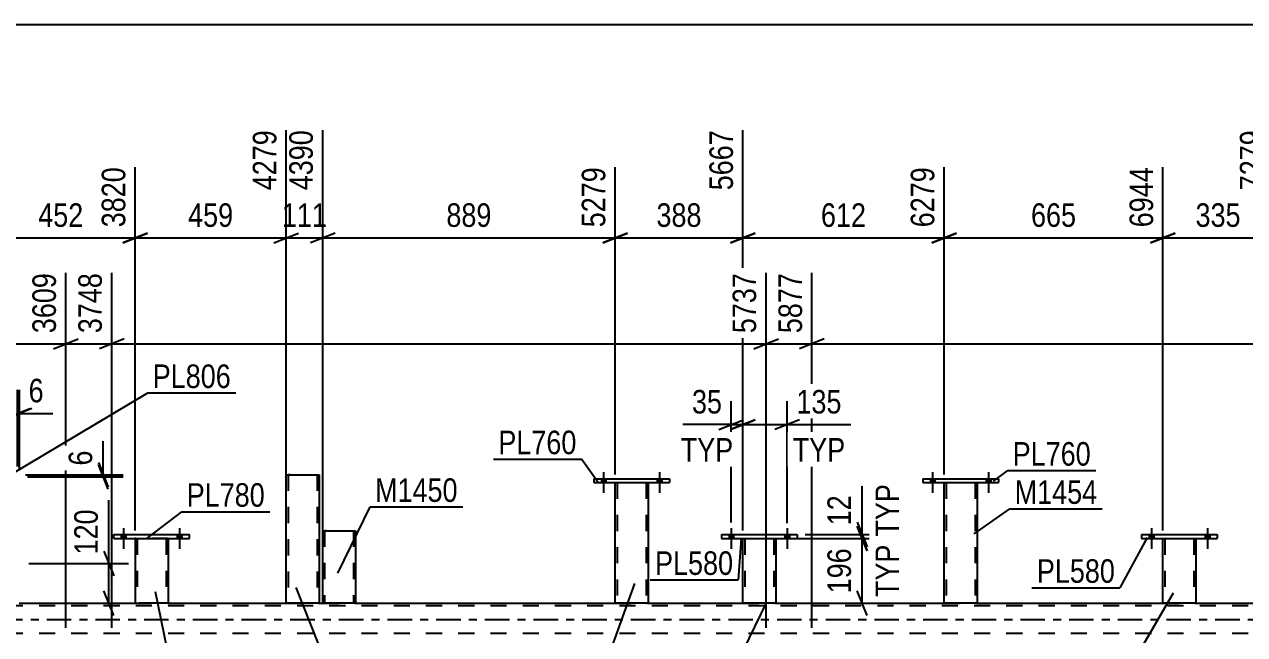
# Model space of a CAD drawing. Header units: millimetres. Extents: x -598 to 243, y -441 to 153.
# Drawn here: x -414.1 to -265.7, y -1.2 to 73 of the extents above; entities that cross this region are included whole.
import ezdxf

# ---------------------------------------------------------------- set-up
doc = ezdxf.new("R2010")
doc.units = ezdxf.units.MM
doc.linetypes.add('DXK_LINE_DOT2', pattern=[3.9198, 1.9599, -1.9599])
doc.linetypes.add('DXK_LINE_DOT3', pattern=[5.9187, 2.979, -0.9799, 0.9799, -0.9799])
doc.styles.add('Arial Narrow', font='ARIALN.TTF', dxfattribs={"height": 0.2})

# ---------------------------------------------------------------- blocks, each defined once
blk = doc.blocks.new('Bolt-318889849-1359 - 1356')
at = {"linetype": 'Continuous'}
for points in [[(-277.32, 10.48), (-276.76, 10.48), (-276.76, 10.96), (-277.32, 10.96)], [(-277.32, 10.48), (-276.76, 10.48), (-276.76, 10.96), (-277.32, 10.96)], [(-270.52, 10.48), (-269.96, 10.48), (-269.96, 10.96), (-270.52, 10.96)], [(-270.52, 10.48), (-269.96, 10.48), (-269.96, 10.96), (-270.52, 10.96)]]:
    blk.add_hatch(color=1, dxfattribs=at).paths.add_polyline_path(points)
at = {"color": 1, "linetype": 'Continuous'}
for p, q in [((-277.32, 10.96), (-277.32, 10.48)), ((-277.32, 10.96), (-277.32, 10.48)), ((-277.04, 11.76), (-277.04, 9.24)), ((-277.04, 11.76), (-277.04, 9.24)), ((-276.76, 10.96), (-276.76, 10.48)), ((-276.76, 10.96), (-276.76, 10.48)), ((-270.52, 10.96), (-270.52, 10.48)), ((-270.52, 10.96), (-270.52, 10.48)), ((-270.24, 11.76), (-270.24, 9.24)), ((-270.24, 11.76), (-270.24, 9.24)), ((-269.96, 10.96), (-269.96, 10.48)), ((-269.96, 10.96), (-269.96, 10.48))]:
    blk.add_line(p, q, dxfattribs=at)
blk = doc.blocks.new('Part-318889849-1385 - 1356')
at = {"color": 2, "linetype": 'Continuous'}
for p, q in [((-403.2, 10.48), (-403.2, 10.96)), ((-403.2, 10.96), (-394, 10.96)), ((-403.2, 10.48), (-403.2, 10.48)), ((-403.2, 10.48), (-394, 10.48)), ((-394, 10.48), (-394, 10.96)), ((-394, 10.48), (-394, 10.48))]:
    blk.add_line(p, q, dxfattribs=at)
at = {"color": 7, "linetype": 'DXK_LINE_DOT2'}
for p, q in [((-403.2, 10.96), (-403.2, 10.96)), ((-403.2, 10.96), (-394, 10.96)), ((-403.2, 10.48), (-394, 10.48)), ((-394, 10.96), (-394, 10.96))]:
    blk.add_line(p, q, dxfattribs=at)
blk = doc.blocks.new('Part-318889849-1405 - 1356')
at = {"color": 2, "linetype": 'Continuous'}
for p, q in [((-344.84, 17.76), (-344.84, 17.28)), ((-344.84, 17.76), (-335.64, 17.76)), ((-344.84, 17.28), (-335.64, 17.28)), ((-335.64, 17.76), (-335.64, 17.28))]:
    blk.add_line(p, q, dxfattribs=at)
blk = doc.blocks.new('Part-318889849-1410 - 1356')
at = {"color": 2, "linetype": 'Continuous'}
for p, q in [((-377.8, 2.64), (-377.8, 11.44)), ((-377.8, 11.44), (-377.77, 11.44)), ((-377.77, 11.44), (-377.66, 11.44)), ((-377.66, 11.44), (-377.32, 11.44)), ((-377.32, 11.44), (-373.8, 11.44)), ((-373.8, 11.44), (-373.8, 2.64)), ((-377.32, 2.64), (-377.8, 2.64)), ((-373.84, 2.64), (-377.32, 2.64)), ((-373.8, 2.64), (-373.84, 2.64))]:
    blk.add_line(p, q, dxfattribs=at)
at = {"color": 7, "linetype": 'DXK_LINE_DOT2'}
for p, q in [((-377.66, 11.44), (-377.55, 11.44)), ((-377.56, 11.44), (-377.56, 2.64)), ((-377.55, 11.44), (-377.56, 11.44)), ((-377.56, 11.44), (-377.55, 11.44)), ((-377.51, 11.44), (-377.55, 11.44)), ((-377.55, 11.44), (-377.51, 11.44)), ((-377.32, 11.44), (-377.51, 11.44)), ((-377.51, 11.44), (-377.49, 11.44)), ((-374.11, 11.44), (-374.1, 11.44)), ((-374.1, 11.44), (-374.06, 11.44)), ((-374.06, 11.44), (-374.04, 11.44)), ((-374.04, 11.44), (-374.04, 2.64)), ((-374.06, 2.64), (-374.04, 2.64))]:
    blk.add_line(p, q, dxfattribs=at)
blk = doc.blocks.new('Part-318889849-1607 - 1356')
at = {"color": 7, "linetype": 'DXK_LINE_DOT2'}
for p, q in [((-553.39, 2.32), (-1.04, 2.32)), ((-400.6, 2.64), (-396.6, 2.64)), ((-382.23, 2.64), (-378.23, 2.64)), ((-377.8, 2.64), (-373.8, 2.64)), ((-342.24, 2.64), (-338.24, 2.64)), ((-326.72, 2.64), (-322.72, 2.64)), ((-302.24, 2.64), (-298.24, 2.64)), ((-275.64, 2.64), (-271.64, 2.64)), ((-553.39, -1.04), (-1.04, -1.04))]:
    blk.add_line(p, q, dxfattribs=at)
at = {"color": 2, "linetype": 'Continuous'}
for p, q in [((-414.68, 2.64), (-400.6, 2.64)), ((-396.6, 2.64), (-382.23, 2.64)), ((-378.23, 2.64), (-377.8, 2.64)), ((-373.8, 2.64), (-342.24, 2.64)), ((-338.24, 2.64), (-326.72, 2.64)), ((-322.72, 2.64), (-302.24, 2.64)), ((-298.24, 2.64), (-275.64, 2.64)), ((-271.64, 2.64), (-262.24, 2.64))]:
    blk.add_line(p, q, dxfattribs=at)
at = {"color": 7, "linetype": 'DXK_LINE_DOT3'}
blk.add_line((-553.39, 0.64), (-1.04, 0.64), dxfattribs=at)
blk = doc.blocks.new('Part-318889849-1415 - 1356')
at = {"color": 2, "linetype": 'Continuous'}
for p, q in [((-326.72, 2.64), (-326.72, 10.48)), ((-322.72, 10.48), (-322.72, 2.64)), ((-326.24, 2.64), (-326.72, 2.64)), ((-322.76, 2.64), (-326.24, 2.64)), ((-322.72, 2.64), (-322.76, 2.64))]:
    blk.add_line(p, q, dxfattribs=at)
at = {"color": 7, "linetype": 'DXK_LINE_DOT2'}
for p, q in [((-326.72, 10.48), (-322.72, 10.48)), ((-326.48, 10.48), (-326.48, 2.64)), ((-322.96, 10.48), (-322.96, 2.64)), ((-322.98, 2.64), (-322.96, 2.64))]:
    blk.add_line(p, q, dxfattribs=at)
blk = doc.blocks.new('Part-318889849-1555 - 1356')
at = {"color": 2, "linetype": 'Continuous'}
for p, q in [((-329.32, 10.96), (-329.32, 10.48)), ((-329.32, 10.96), (-320.12, 10.96)), ((-329.32, 10.48), (-320.12, 10.48)), ((-320.12, 10.96), (-320.12, 10.48))]:
    blk.add_line(p, q, dxfattribs=at)
blk = doc.blocks.new('Bolt-318889849-1651 - 1356')
at = {"linetype": 'Continuous'}
for points in [[(-303.92, 17.28), (-303.36, 17.28), (-303.36, 17.76), (-303.92, 17.76)], [(-303.92, 17.28), (-303.36, 17.28), (-303.36, 17.76), (-303.92, 17.76)], [(-297.12, 17.28), (-296.56, 17.28), (-296.56, 17.76), (-297.12, 17.76)], [(-297.12, 17.28), (-296.56, 17.28), (-296.56, 17.76), (-297.12, 17.76)]]:
    blk.add_hatch(color=1, dxfattribs=at).paths.add_polyline_path(points)
at = {"color": 1, "linetype": 'Continuous'}
for p, q in [((-303.64, 18.56), (-303.64, 16.04)), ((-303.64, 18.56), (-303.64, 16.04)), ((-296.84, 18.56), (-296.84, 16.04)), ((-296.84, 18.56), (-296.84, 16.04)), ((-303.92, 17.76), (-303.92, 17.28)), ((-303.92, 17.76), (-303.92, 17.28)), ((-303.36, 17.76), (-303.36, 17.28)), ((-303.36, 17.76), (-303.36, 17.28)), ((-297.12, 17.76), (-297.12, 17.28)), ((-297.12, 17.76), (-297.12, 17.28)), ((-296.56, 17.76), (-296.56, 17.28)), ((-296.56, 17.76), (-296.56, 17.28))]:
    blk.add_line(p, q, dxfattribs=at)
blk = doc.blocks.new('Bolt-318889849-1656 - 1356')
at = {"linetype": 'Continuous'}
for points in [[(-343.92, 17.28), (-343.36, 17.28), (-343.36, 17.76), (-343.92, 17.76)], [(-343.92, 17.28), (-343.36, 17.28), (-343.36, 17.76), (-343.92, 17.76)], [(-337.12, 17.28), (-336.56, 17.28), (-336.56, 17.76), (-337.12, 17.76)], [(-337.12, 17.28), (-336.56, 17.28), (-336.56, 17.76), (-337.12, 17.76)]]:
    blk.add_hatch(color=1, dxfattribs=at).paths.add_polyline_path(points)
at = {"color": 1, "linetype": 'Continuous'}
for p, q in [((-343.64, 18.56), (-343.64, 16.04)), ((-343.64, 18.56), (-343.64, 16.04)), ((-336.84, 18.56), (-336.84, 16.04)), ((-336.84, 18.56), (-336.84, 16.04)), ((-343.92, 17.76), (-343.92, 17.28)), ((-343.92, 17.76), (-343.92, 17.28)), ((-343.36, 17.76), (-343.36, 17.28)), ((-343.36, 17.76), (-343.36, 17.28)), ((-337.12, 17.76), (-337.12, 17.28)), ((-337.12, 17.76), (-337.12, 17.28)), ((-336.56, 17.76), (-336.56, 17.28)), ((-336.56, 17.76), (-336.56, 17.28))]:
    blk.add_line(p, q, dxfattribs=at)
blk = doc.blocks.new('Part-318889849-1749 - 1356')
at = {"color": 2, "linetype": 'Continuous'}
for p, q in [((-302.24, 2.64), (-302.24, 17.28)), ((-298.24, 17.28), (-298.24, 2.64)), ((-301.76, 2.64), (-302.24, 2.64)), ((-298.28, 2.64), (-301.76, 2.64)), ((-298.24, 2.64), (-298.28, 2.64))]:
    blk.add_line(p, q, dxfattribs=at)
at = {"color": 7, "linetype": 'DXK_LINE_DOT2'}
for p, q in [((-302.24, 17.28), (-298.24, 17.28)), ((-302, 17.28), (-302, 2.64)), ((-298.48, 17.28), (-298.48, 2.64)), ((-298.5, 2.64), (-298.48, 2.64))]:
    blk.add_line(p, q, dxfattribs=at)
blk = doc.blocks.new('Part-318889849-1754 - 1356')
at = {"color": 2, "linetype": 'Continuous'}
for p, q in [((-278.24, 10.96), (-278.24, 10.48)), ((-278.24, 10.96), (-269.04, 10.96)), ((-278.24, 10.48), (-269.04, 10.48)), ((-269.04, 10.96), (-269.04, 10.48))]:
    blk.add_line(p, q, dxfattribs=at)
blk = doc.blocks.new('Part-318889849-1770 - 1356')
at = {"color": 2, "linetype": 'Continuous'}
for p, q in [((-342.24, 2.64), (-342.24, 17.28)), ((-338.24, 17.28), (-338.24, 2.64)), ((-341.76, 2.64), (-342.24, 2.64)), ((-338.28, 2.64), (-341.76, 2.64)), ((-338.24, 2.64), (-338.28, 2.64))]:
    blk.add_line(p, q, dxfattribs=at)
at = {"color": 7, "linetype": 'DXK_LINE_DOT2'}
for p, q in [((-342.24, 17.28), (-338.24, 17.28)), ((-342, 17.28), (-342, 2.64)), ((-338.48, 17.28), (-338.48, 2.64)), ((-338.5, 2.64), (-338.48, 2.64))]:
    blk.add_line(p, q, dxfattribs=at)
blk = doc.blocks.new('Part-318889849-1791 - 1356')
at = {"color": 2, "linetype": 'Continuous'}
for p, q in [((-304.84, 17.76), (-304.84, 17.28)), ((-304.84, 17.76), (-295.64, 17.76)), ((-304.84, 17.28), (-295.64, 17.28)), ((-295.64, 17.76), (-295.64, 17.28))]:
    blk.add_line(p, q, dxfattribs=at)
blk = doc.blocks.new('Part-318889849-1796 - 1356')
at = {"color": 2, "linetype": 'Continuous'}
for p, q in [((-275.64, 2.64), (-275.64, 10.48)), ((-271.64, 10.48), (-271.64, 2.64)), ((-275.16, 2.64), (-275.64, 2.64)), ((-271.68, 2.64), (-275.16, 2.64)), ((-271.64, 2.64), (-271.68, 2.64))]:
    blk.add_line(p, q, dxfattribs=at)
at = {"color": 7, "linetype": 'DXK_LINE_DOT2'}
for p, q in [((-275.64, 10.48), (-271.64, 10.48)), ((-275.4, 10.48), (-275.4, 2.64)), ((-271.88, 10.48), (-271.88, 2.64)), ((-271.9, 2.64), (-271.88, 2.64))]:
    blk.add_line(p, q, dxfattribs=at)
blk = doc.blocks.new('Bolt-318889849-1807 - 1356')
at = {"linetype": 'Continuous'}
for points in [[(-328.4, 10.48), (-327.84, 10.48), (-327.84, 10.96), (-328.4, 10.96)], [(-328.4, 10.48), (-327.84, 10.48), (-327.84, 10.96), (-328.4, 10.96)], [(-321.6, 10.48), (-321.04, 10.48), (-321.04, 10.96), (-321.6, 10.96)], [(-321.6, 10.48), (-321.04, 10.48), (-321.04, 10.96), (-321.6, 10.96)]]:
    blk.add_hatch(color=1, dxfattribs=at).paths.add_polyline_path(points)
at = {"color": 1, "linetype": 'Continuous'}
for p, q in [((-328.4, 10.96), (-328.4, 10.48)), ((-328.4, 10.96), (-328.4, 10.48)), ((-328.12, 11.76), (-328.12, 9.24)), ((-328.12, 11.76), (-328.12, 9.24)), ((-327.84, 10.96), (-327.84, 10.48)), ((-327.84, 10.96), (-327.84, 10.48)), ((-321.6, 10.96), (-321.6, 10.48)), ((-321.6, 10.96), (-321.6, 10.48)), ((-321.32, 11.76), (-321.32, 9.24)), ((-321.32, 11.76), (-321.32, 9.24)), ((-321.04, 10.96), (-321.04, 10.48)), ((-321.04, 10.96), (-321.04, 10.48))]:
    blk.add_line(p, q, dxfattribs=at)
blk = doc.blocks.new('Bolt-318889849-1811 - 1356')
at = {"linetype": 'Continuous'}
for points in [[(-402.28, 10.48), (-401.72, 10.48), (-401.72, 10.96), (-402.28, 10.96)], [(-402.28, 10.48), (-401.72, 10.48), (-401.72, 10.96), (-402.28, 10.96)], [(-395.48, 10.48), (-394.92, 10.48), (-394.92, 10.96), (-395.48, 10.96)], [(-395.48, 10.48), (-394.92, 10.48), (-394.92, 10.96), (-395.48, 10.96)]]:
    blk.add_hatch(color=1, dxfattribs=at).paths.add_polyline_path(points)
at = {"color": 1, "linetype": 'Continuous'}
for p, q in [((-402.28, 10.96), (-402.28, 10.48)), ((-402.28, 10.96), (-402.28, 10.48)), ((-402, 11.76), (-402, 9.24)), ((-402, 11.76), (-402, 9.24)), ((-401.72, 10.96), (-401.72, 10.48)), ((-401.72, 10.96), (-401.72, 10.48)), ((-395.48, 10.96), (-395.48, 10.48)), ((-395.48, 10.96), (-395.48, 10.48)), ((-395.2, 11.76), (-395.2, 9.24)), ((-395.2, 11.76), (-395.2, 9.24)), ((-394.92, 10.96), (-394.92, 10.48)), ((-394.92, 10.96), (-394.92, 10.48))]:
    blk.add_line(p, q, dxfattribs=at)
blk = doc.blocks.new('Part-318889849-2099 - 1356')
at = {"color": 2, "linetype": 'Continuous'}
for p, q in [((-400.6, 10.48), (-400.6, 2.63)), ((-396.6, 10.48), (-396.6, 2.63)), ((-400.6, 2.63), (-400.12, 2.63)), ((-396.6, 2.63), (-400.12, 2.63))]:
    blk.add_line(p, q, dxfattribs=at)
at = {"color": 7, "linetype": 'DXK_LINE_DOT2'}
for p, q in [((-396.6, 10.48), (-400.6, 10.48)), ((-400.6, 10.48), (-400.6, 10.48)), ((-400.6, 10.48), (-396.6, 10.48)), ((-400.6, 10.48), (-400.6, 10.48)), ((-400.36, 10.48), (-400.36, 10.48)), ((-400.36, 10.48), (-400.36, 2.63)), ((-396.84, 10.48), (-396.84, 10.48)), ((-396.84, 10.48), (-396.84, 2.63)), ((-396.6, 10.48), (-396.6, 10.48)), ((-396.6, 10.48), (-396.6, 10.48)), ((-400.6, 2.63), (-396.6, 2.63)), ((-400.36, 2.63), (-400.34, 2.63)), ((-400.34, 2.63), (-400.31, 2.63)), ((-400.31, 2.63), (-400.29, 2.63)), ((-400.29, 2.63), (-400.21, 2.63))]:
    blk.add_line(p, q, dxfattribs=at)
blk = doc.blocks.new('Part-318889849-2034 - 1356')
at = {"color": 2, "linetype": 'Continuous'}
for p, q in [((-382.23, 2.64), (-382.23, 18.24)), ((-382.23, 18.24), (-382.19, 18.24)), ((-382.19, 18.24), (-382.09, 18.24)), ((-382.09, 18.24), (-381.75, 18.24)), ((-381.75, 18.24), (-378.23, 18.24)), ((-378.23, 18.24), (-378.23, 2.64)), ((-381.75, 2.64), (-382.23, 2.64)), ((-378.27, 2.64), (-381.75, 2.64)), ((-378.23, 2.64), (-378.27, 2.64))]:
    blk.add_line(p, q, dxfattribs=at)
at = {"color": 7, "linetype": 'DXK_LINE_DOT2'}
for p, q in [((-382.09, 18.24), (-381.97, 18.24)), ((-381.99, 18.24), (-381.99, 2.64)), ((-381.97, 18.24), (-381.99, 18.24)), ((-381.99, 18.24), (-381.97, 18.24)), ((-381.93, 18.24), (-381.97, 18.24)), ((-381.97, 18.24), (-381.93, 18.24)), ((-381.75, 18.24), (-381.93, 18.24)), ((-378.54, 18.24), (-378.52, 18.24)), ((-378.52, 18.24), (-378.48, 18.24)), ((-378.48, 18.24), (-378.47, 18.24)), ((-378.47, 18.24), (-378.47, 2.64)), ((-378.49, 2.64), (-378.47, 2.64))]:
    blk.add_line(p, q, dxfattribs=at)
blk = doc.blocks.new('StraightDimension-318889849-65539 - 64094')
at = {"color": 7, "linetype": 'Continuous'}
blk.add_line((-550.38, 73.01), (162.39, 73.01), dxfattribs=at)
blk = doc.blocks.new('StraightDimension-318889849-62464 - 1356')
at = {"color": 7, "linetype": 'Continuous'}
for p, q in [((-414.91, 19.24), (-414.91, 28.55)), ((-414.67, 19), (-414.67, 28.55)), ((-416.41, 25.1), (-413.41, 26.3)), ((-413.17, 26.3), (-416.17, 25.1)), ((-414.91, 25.7), (-414.67, 25.7)), ((-414.67, 25.7), (-410.59, 25.7)), ((-414.67, 25.7), (-410.59, 25.7))]:
    blk.add_line(p, q, dxfattribs=at)
at = {"color": 0}
blk.add_wipeout([(-411.12, 26.45), (-411.12, 30.65), (-414.15, 30.65), (-414.15, 26.45)], dxfattribs=at)
at = {"color": 3, "style": 'Arial Narrow'}
blk.add_text('6', height=2.86, dxfattribs=at).set_placement((-413.55, 27.05))
blk = doc.blocks.new('StraightDimension-318889849-62055 - 1356')
at = {"color": 7, "linetype": 'Continuous'}
for p, q in [((-382.23, 16.43), (-382.23, 60.15)), ((-377.8, 10.99), (-377.8, 60.15)), ((-383.73, 46.44), (-380.73, 47.64)), ((-376.3, 47.64), (-379.3, 46.44)), ((-382.23, 47.04), (-377.8, 47.04))]:
    blk.add_line(p, q, dxfattribs=at)
at = {"color": 0}
blk.add_wipeout([(-376.67, 47.79), (-376.67, 51.99), (-383.36, 51.99), (-383.36, 47.79)], dxfattribs=at)
at = {"color": 3, "style": 'Arial Narrow'}
blk.add_text('111', height=2.863, dxfattribs=at).set_placement((-382.76, 48.39))
at = {"color": 0, "linetype": 'Continuous'}
blk.add_wipeout([(-378.4, 60.75), (-382.6, 60.75), (-382.6, 52.24), (-378.4, 52.24)], dxfattribs=at)
at = {"color": 3, "linetype": 'Continuous', "style": 'Arial Narrow'}
blk.add_text('4390', height=2.863, rotation=90.0002, dxfattribs=at).set_placement((-379, 52.84))
blk = doc.blocks.new('StraightDimension-318889849-63544 - 1356')
at = {"color": 7, "linetype": 'Continuous'}
for p, q in [((-312.82, 11.98), (-311.62, 8.98)), ((-321.72, 10.48), (-309.82, 10.48)), ((-312.22, 2.64), (-312.22, 10.48)), ((-311.62, 1.14), (-312.82, 4.14)), ((-321.72, 2.64), (-309.82, 2.64))]:
    blk.add_line(p, q, dxfattribs=at)
at = {"color": 0}
blk.add_wipeout([(-312.97, 9.9), (-317.17, 9.9), (-317.17, 3.22), (-312.97, 3.22)], dxfattribs=at)
at = {"color": 0, "linetype": 'Continuous'}
blk.add_wipeout([(-307.12, 10.36), (-311.32, 10.36), (-311.32, 2.77), (-307.12, 2.77)], dxfattribs=at)
at = {"color": 3, "style": 'Arial Narrow'}
blk.add_text('196', height=2.863, rotation=90.0002, dxfattribs=at).set_placement((-313.57, 3.82))
at = {"color": 3, "linetype": 'Continuous', "style": 'Arial Narrow'}
blk.add_text('TYP', height=2.863, rotation=90.0002, dxfattribs=at).set_placement((-307.72, 3.37))
blk = doc.blocks.new('StraightDimension-318889849-62051 - 1356')
at = {"color": 7, "linetype": 'Continuous'}
for p, q in [((-302.24, 18.28), (-302.24, 55.65)), ((-275.64, 11.48), (-275.64, 55.65)), ((-300.74, 47.64), (-303.74, 46.44)), ((-277.14, 46.44), (-274.14, 47.64)), ((-302.24, 47.04), (-275.64, 47.04))]:
    blk.add_line(p, q, dxfattribs=at)
at = {"color": 0}
blk.add_wipeout([(-285.6, 47.79), (-285.6, 51.99), (-292.28, 51.99), (-292.28, 47.79)], dxfattribs=at)
at = {"color": 3, "style": 'Arial Narrow'}
blk.add_text('665', height=2.863, dxfattribs=at).set_placement((-291.68, 48.39))
at = {"color": 0, "linetype": 'Continuous'}
blk.add_wipeout([(-276.24, 56.25), (-280.44, 56.25), (-280.44, 47.74), (-276.24, 47.74)], dxfattribs=at)
at = {"color": 3, "linetype": 'Continuous', "style": 'Arial Narrow'}
blk.add_text('6944', height=2.863, rotation=90.0002, dxfattribs=at).set_placement((-276.84, 48.34))
blk = doc.blocks.new('StraightDimension-318889849-62057 - 1356')
at = {"color": 7, "linetype": 'Continuous'}
for p, q in [((-418.67, 15.54), (-418.67, 68.85)), ((-400.6, 11.48), (-400.6, 55.65)), ((-417.17, 47.64), (-420.17, 46.44)), ((-402.1, 46.44), (-399.1, 47.64)), ((-418.67, 47.04), (-400.6, 47.04))]:
    blk.add_line(p, q, dxfattribs=at)
at = {"color": 0}
blk.add_wipeout([(-406.3, 47.79), (-406.3, 51.99), (-412.98, 51.99), (-412.98, 47.79)], dxfattribs=at)
at = {"color": 3, "style": 'Arial Narrow'}
blk.add_text('452', height=2.863, dxfattribs=at).set_placement((-412.38, 48.39))
at = {"color": 0, "linetype": 'Continuous'}
blk.add_wipeout([(-401.2, 56.25), (-405.4, 56.25), (-405.4, 47.74), (-401.2, 47.74)], dxfattribs=at)
at = {"color": 3, "linetype": 'Continuous', "style": 'Arial Narrow'}
blk.add_text('3820', height=2.863, rotation=90.0002, dxfattribs=at).set_placement((-401.8, 48.34))
blk = doc.blocks.new('StraightDimension-318889849-62053 - 1356')
at = {"color": 7, "linetype": 'Continuous'}
for p, q in [((-326.72, 11.48), (-326.72, 60.15)), ((-342.24, 18.28), (-342.24, 55.65)), ((-340.74, 47.64), (-343.74, 46.44)), ((-328.22, 46.44), (-325.22, 47.64)), ((-342.24, 47.04), (-326.72, 47.04))]:
    blk.add_line(p, q, dxfattribs=at)
at = {"color": 0}
blk.add_wipeout([(-331.14, 47.79), (-331.14, 51.99), (-337.82, 51.99), (-337.82, 47.79)], dxfattribs=at)
at = {"color": 3, "style": 'Arial Narrow'}
blk.add_text('388', height=2.863, dxfattribs=at).set_placement((-337.22, 48.39))
at = {"color": 0, "linetype": 'Continuous'}
blk.add_wipeout([(-327.32, 60.75), (-331.52, 60.75), (-331.52, 52.24), (-327.32, 52.24)], dxfattribs=at)
at = {"color": 3, "linetype": 'Continuous', "style": 'Arial Narrow'}
blk.add_text('5667', height=2.863, rotation=90.0002, dxfattribs=at).set_placement((-327.92, 52.84))
blk = doc.blocks.new('StraightDimension-318889849-70623 - 1356')
at = {"color": 7, "linetype": 'Continuous'}
for p, q in [((-403.79, 7.43), (-403.79, 15.16)), ((-403.79, 7.43), (-403.79, 15.16)), ((-404.39, 8.93), (-403.19, 5.93)), ((-413.53, 7.43), (-401.39, 7.43)), ((-403.79, 2.64), (-403.79, 7.43)), ((-403.19, 1.14), (-404.39, 4.14)), ((-413.71, 2.64), (-401.39, 2.64))]:
    blk.add_line(p, q, dxfattribs=at)
at = {"color": 0}
blk.add_wipeout([(-404.54, 14.64), (-408.74, 14.64), (-408.74, 7.95), (-404.54, 7.95)], dxfattribs=at)
at = {"color": 3, "style": 'Arial Narrow'}
blk.add_text('120', height=2.863, rotation=90.0002, dxfattribs=at).set_placement((-405.14, 8.55))
blk = doc.blocks.new('StraightDimension-318889849-62882 - 1356')
at = {"color": 7, "linetype": 'Continuous'}
for p, q in [((-492.85, -0.36), (-492.85, 42.78)), ((-409.03, -0.36), (-409.03, 42.78)), ((-491.35, 34.76), (-494.35, 33.56)), ((-492.85, 34.16), (-409.03, 34.16)), ((-410.53, 33.56), (-407.53, 34.76))]:
    blk.add_line(p, q, dxfattribs=at)
at = {"color": 0, "linetype": 'Continuous'}
blk.add_wipeout([(-409.63, 43.38), (-413.83, 43.38), (-413.83, 34.86), (-409.63, 34.86)], dxfattribs=at)
at = {"color": 3, "linetype": 'Continuous', "style": 'Arial Narrow'}
blk.add_text('3609', height=2.863, rotation=90.0002, dxfattribs=at).set_placement((-410.23, 35.46))
blk = doc.blocks.new('StraightDimension-318889849-62881 - 1356')
at = {"color": 7, "linetype": 'Continuous'}
for p, q in [((-409.03, -0.36), (-409.03, 42.78)), ((-403.45, -0.36), (-403.45, 42.78)), ((-410.53, 33.56), (-407.53, 34.76)), ((-409.03, 34.16), (-403.45, 34.16)), ((-401.95, 34.76), (-404.95, 33.56))]:
    blk.add_line(p, q, dxfattribs=at)
at = {"color": 0, "linetype": 'Continuous'}
blk.add_wipeout([(-404.05, 43.38), (-408.25, 43.38), (-408.25, 34.86), (-404.05, 34.86)], dxfattribs=at)
at = {"color": 3, "linetype": 'Continuous', "style": 'Arial Narrow'}
blk.add_text('3748', height=2.863, rotation=90.0002, dxfattribs=at).set_placement((-404.65, 35.46))
blk = doc.blocks.new('StraightDimension-318889849-62050 - 1356')
at = {"color": 7, "linetype": 'Continuous'}
for p, q in [((-262.23, 18.28), (-262.23, 60.15)), ((-275.64, 11.48), (-275.64, 55.65)), ((-274.14, 47.64), (-277.14, 46.44)), ((-263.73, 46.44), (-260.73, 47.64)), ((-275.64, 47.04), (-262.23, 47.04))]:
    blk.add_line(p, q, dxfattribs=at)
at = {"color": 0}
blk.add_wipeout([(-265.6, 47.79), (-265.6, 51.99), (-272.28, 51.99), (-272.28, 47.79)], dxfattribs=at)
at = {"color": 3, "style": 'Arial Narrow'}
blk.add_text('335', height=2.863, dxfattribs=at).set_placement((-271.68, 48.39))
at = {"color": 0, "linetype": 'Continuous'}
blk.add_wipeout([(-262.83, 60.75), (-267.03, 60.75), (-267.03, 52.24), (-262.83, 52.24)], dxfattribs=at)
at = {"color": 3, "linetype": 'Continuous', "style": 'Arial Narrow'}
blk.add_text('7279', height=2.863, rotation=90.0002, dxfattribs=at).set_placement((-263.43, 52.84))
blk = doc.blocks.new('StraightDimension-318889849-62052 - 1356')
at = {"color": 7, "linetype": 'Continuous'}
for p, q in [((-326.72, 11.48), (-326.72, 60.15)), ((-302.24, 18.28), (-302.24, 55.65)), ((-325.22, 47.64), (-328.22, 46.44)), ((-303.74, 46.44), (-300.74, 47.64)), ((-326.72, 47.04), (-302.24, 47.04))]:
    blk.add_line(p, q, dxfattribs=at)
at = {"color": 0}
blk.add_wipeout([(-311.14, 47.79), (-311.14, 51.99), (-317.82, 51.99), (-317.82, 47.79)], dxfattribs=at)
at = {"color": 3, "style": 'Arial Narrow'}
blk.add_text('612', height=2.863, dxfattribs=at).set_placement((-317.22, 48.39))
at = {"color": 0, "linetype": 'Continuous'}
blk.add_wipeout([(-302.84, 56.25), (-307.04, 56.25), (-307.04, 47.74), (-302.84, 47.74)], dxfattribs=at)
at = {"color": 3, "linetype": 'Continuous', "style": 'Arial Narrow'}
blk.add_text('6279', height=2.863, rotation=90.0002, dxfattribs=at).set_placement((-303.44, 48.34))
blk = doc.blocks.new('StraightDimension-318889849-62054 - 1356')
at = {"color": 7, "linetype": 'Continuous'}
for p, q in [((-377.8, 10.99), (-377.8, 60.15)), ((-342.24, 18.28), (-342.24, 55.65)), ((-376.3, 47.64), (-379.3, 46.44)), ((-343.74, 46.44), (-340.74, 47.64)), ((-377.8, 47.04), (-342.24, 47.04))]:
    blk.add_line(p, q, dxfattribs=at)
at = {"color": 0}
blk.add_wipeout([(-356.68, 47.79), (-356.68, 51.99), (-363.36, 51.99), (-363.36, 47.79)], dxfattribs=at)
at = {"color": 3, "style": 'Arial Narrow'}
blk.add_text('889', height=2.863, dxfattribs=at).set_placement((-362.76, 48.39))
at = {"color": 0, "linetype": 'Continuous'}
blk.add_wipeout([(-342.84, 56.25), (-347.04, 56.25), (-347.04, 47.74), (-342.84, 47.74)], dxfattribs=at)
at = {"color": 3, "linetype": 'Continuous', "style": 'Arial Narrow'}
blk.add_text('5279', height=2.863, rotation=90.0002, dxfattribs=at).set_placement((-343.44, 48.34))
blk = doc.blocks.new('StraightDimension-318889849-62056 - 1356')
at = {"color": 7, "linetype": 'Continuous'}
for p, q in [((-382.23, 16.43), (-382.23, 60.15)), ((-400.6, 11.48), (-400.6, 55.65)), ((-399.1, 47.64), (-402.1, 46.44)), ((-383.73, 46.44), (-380.73, 47.64)), ((-400.6, 47.04), (-382.23, 47.04))]:
    blk.add_line(p, q, dxfattribs=at)
at = {"color": 0}
blk.add_wipeout([(-388.07, 47.79), (-388.07, 51.99), (-394.76, 51.99), (-394.76, 47.79)], dxfattribs=at)
at = {"color": 3, "style": 'Arial Narrow'}
blk.add_text('459', height=2.863, dxfattribs=at).set_placement((-394.16, 48.39))
at = {"color": 0, "linetype": 'Continuous'}
blk.add_wipeout([(-382.83, 60.75), (-387.03, 60.75), (-387.03, 52.24), (-382.83, 52.24)], dxfattribs=at)
at = {"color": 3, "linetype": 'Continuous', "style": 'Arial Narrow'}
blk.add_text('4279', height=2.863, rotation=90.0002, dxfattribs=at).set_placement((-383.43, 52.84))
blk = doc.blocks.new('StraightDimension-318889849-62453 - 1356')
at = {"color": 7, "linetype": 'Continuous'}
for p, q in [((-404.47, 18.24), (-404.47, 22.32)), ((-404.47, 18.24), (-404.47, 22.32)), ((-405.07, 19.74), (-403.87, 16.74)), ((-403.87, 16.5), (-405.07, 19.5)), ((-413.91, 18.24), (-402.07, 18.24)), ((-413.67, 18), (-402.07, 18)), ((-404.47, 18), (-404.47, 18.24))]:
    blk.add_line(p, q, dxfattribs=at)
at = {"color": 0}
blk.add_wipeout([(-405.22, 21.79), (-409.42, 21.79), (-409.42, 18.76), (-405.22, 18.76)], dxfattribs=at)
at = {"color": 3, "style": 'Arial Narrow'}
blk.add_text('6', height=2.86, rotation=90.0002, dxfattribs=at).set_placement((-405.82, 19.36))
blk = doc.blocks.new('StraightDimension-318889849-62878 - 1356')
at = {"color": 7, "linetype": 'Continuous'}
for p, q in [((-318.32, -0.36), (-318.32, 42.78)), ((-238.76, -0.36), (-238.76, 42.78)), ((-316.82, 34.76), (-319.82, 33.56)), ((-318.32, 34.16), (-238.76, 34.16)), ((-240.26, 33.56), (-237.26, 34.76))]:
    blk.add_line(p, q, dxfattribs=at)
at = {"color": 0, "linetype": 'Continuous'}
blk.add_wipeout([(-239.36, 43.38), (-243.56, 43.38), (-243.56, 34.86), (-239.36, 34.86)], dxfattribs=at)
at = {"color": 3, "linetype": 'Continuous', "style": 'Arial Narrow'}
blk.add_text('7866', height=2.863, rotation=90.0002, dxfattribs=at).set_placement((-239.96, 35.46))
blk = doc.blocks.new('StraightDimension-318889849-62879 - 1356')
at = {"color": 7, "linetype": 'Continuous'}
for p, q in [((-323.9, -0.36), (-323.9, 42.78)), ((-318.32, -0.36), (-318.32, 42.78)), ((-325.4, 33.56), (-322.4, 34.76)), ((-323.9, 34.16), (-318.32, 34.16)), ((-316.82, 34.76), (-319.82, 33.56))]:
    blk.add_line(p, q, dxfattribs=at)
at = {"color": 0, "linetype": 'Continuous'}
blk.add_wipeout([(-318.92, 43.38), (-323.12, 43.38), (-323.12, 34.86), (-318.92, 34.86)], dxfattribs=at)
at = {"color": 3, "linetype": 'Continuous', "style": 'Arial Narrow'}
blk.add_text('5877', height=2.863, rotation=90.0002, dxfattribs=at).set_placement((-319.52, 35.46))
blk = doc.blocks.new('StraightDimension-318889849-62880 - 1356')
at = {"color": 7, "linetype": 'Continuous'}
for p, q in [((-403.45, -0.36), (-403.45, 42.78)), ((-323.9, -0.36), (-323.9, 42.78)), ((-401.95, 34.76), (-404.95, 33.56)), ((-403.45, 34.16), (-323.9, 34.16)), ((-325.4, 33.56), (-322.4, 34.76))]:
    blk.add_line(p, q, dxfattribs=at)
at = {"color": 0, "linetype": 'Continuous'}
blk.add_wipeout([(-324.5, 43.38), (-328.7, 43.38), (-328.7, 34.86), (-324.5, 34.86)], dxfattribs=at)
at = {"color": 3, "linetype": 'Continuous', "style": 'Arial Narrow'}
blk.add_text('5737', height=2.863, rotation=90.0002, dxfattribs=at).set_placement((-325.1, 35.46))
blk = doc.blocks.new('StraightDimension-318889849-63522 - 1356')
at = {"color": 7, "linetype": 'Continuous'}
for p, q in [((-326.72, 11.48), (-326.72, 27.19)), ((-321.32, 12.36), (-321.32, 27.19)), ((-328.22, 23.74), (-325.22, 24.94)), ((-326.72, 24.34), (-321.32, 24.34)), ((-319.82, 24.94), (-322.82, 23.74)), ((-321.32, 24.34), (-313.59, 24.34)), ((-321.32, 24.34), (-313.59, 24.34))]:
    blk.add_line(p, q, dxfattribs=at)
at = {"color": 0}
blk.add_wipeout([(-314.11, 25.09), (-314.11, 29.29), (-320.8, 29.29), (-320.8, 25.09)], dxfattribs=at)
at = {"color": 0, "linetype": 'Continuous'}
blk.add_wipeout([(-313.66, 19.24), (-313.66, 23.44), (-321.25, 23.44), (-321.25, 19.24)], dxfattribs=at)
at = {"color": 3, "style": 'Arial Narrow'}
blk.add_text('135', height=2.863, dxfattribs=at).set_placement((-320.2, 25.69))
at = {"color": 3, "linetype": 'Continuous', "style": 'Arial Narrow'}
blk.add_text('TYP', height=2.863, dxfattribs=at).set_placement((-320.65, 19.84))
blk = doc.blocks.new('StraightDimension-318889849-63523 - 1356')
at = {"color": 7, "linetype": 'Continuous'}
for p, q in [((-328.12, 12.45), (-328.12, 27.19)), ((-326.72, 11.48), (-326.72, 27.19)), ((-328.12, 24.34), (-334.03, 24.34)), ((-328.12, 24.34), (-334.03, 24.34)), ((-329.62, 23.74), (-326.62, 24.94)), ((-325.22, 24.94), (-328.22, 23.74)), ((-328.12, 24.34), (-326.72, 24.34))]:
    blk.add_line(p, q, dxfattribs=at)
at = {"color": 0}
blk.add_wipeout([(-328.65, 25.09), (-328.65, 29.29), (-333.5, 29.29), (-333.5, 25.09)], dxfattribs=at)
at = {"color": 0, "linetype": 'Continuous'}
blk.add_wipeout([(-327.28, 19.24), (-327.28, 23.44), (-334.87, 23.44), (-334.87, 19.24)], dxfattribs=at)
at = {"color": 3, "style": 'Arial Narrow'}
blk.add_text('35', height=2.863, dxfattribs=at).set_placement((-332.9, 25.69))
at = {"color": 3, "linetype": 'Continuous', "style": 'Arial Narrow'}
blk.add_text('TYP', height=2.863, dxfattribs=at).set_placement((-334.27, 19.84))
blk = doc.blocks.new('StraightDimension-318889849-63543 - 1356')
at = {"color": 7, "linetype": 'Continuous'}
for p, q in [((-312.22, 10.96), (-312.22, 16.87)), ((-312.22, 10.96), (-312.22, 16.87)), ((-312.82, 12.46), (-311.62, 9.46)), ((-311.62, 8.98), (-312.82, 11.98)), ((-321.72, 10.48), (-309.82, 10.48)), ((-319.12, 10.96), (-309.82, 10.96)), ((-312.22, 10.48), (-312.22, 10.96))]:
    blk.add_line(p, q, dxfattribs=at)
at = {"color": 0}
blk.add_wipeout([(-312.97, 16.34), (-317.17, 16.34), (-317.17, 11.49), (-312.97, 11.49)], dxfattribs=at)
at = {"color": 0, "linetype": 'Continuous'}
blk.add_wipeout([(-307.12, 17.71), (-311.32, 17.71), (-311.32, 10.12), (-307.12, 10.12)], dxfattribs=at)
at = {"color": 3, "linetype": 'Continuous', "style": 'Arial Narrow'}
blk.add_text('TYP', height=2.863, rotation=90.0002, dxfattribs=at).set_placement((-307.72, 10.72))
at = {"color": 3, "style": 'Arial Narrow'}
blk.add_text('12', height=2.863, rotation=90.0002, dxfattribs=at).set_placement((-313.57, 12.09))
blk = doc.blocks.new('Mark-318889849-1380 - 1356')
at = {"color": 0}
blk.add_wipeout([(-384.83, 14.35), (-384.83, 17.35), (-394.33, 17.35), (-394.33, 14.35)], dxfattribs=at)
blk.add_wipeout([(-384.83, 14.35), (-384.83, 17.35), (-394.33, 17.35), (-394.33, 14.35)], dxfattribs=at)
at = {"color": 30, "linetype": 'Continuous'}
for p, q in [((-399.19, 10.48), (-394.93, 13.75)), ((-394.93, 13.75), (-384.23, 13.75))]:
    blk.add_line(p, q, dxfattribs=at)
at = {"color": 3, "style": 'Arial Narrow'}
blk.add_text('PL780', height=2.863, dxfattribs=at).set_placement((-394.33, 14.35))
blk = doc.blocks.new('Mark-318889849-1401 - 1356')
at = {"color": 0}
blk.add_wipeout([(-346.94, 20.74), (-346.94, 23.74), (-356.44, 23.74), (-356.44, 20.74)], dxfattribs=at)
blk.add_wipeout([(-346.94, 20.74), (-346.94, 23.74), (-356.44, 23.74), (-356.44, 20.74)], dxfattribs=at)
at = {"color": 30, "linetype": 'Continuous'}
for p in [(-357.04, 20.14), (-344.32, 17.3)]:
    blk.add_line(p, (-346.34, 20.14), dxfattribs=at)
at = {"color": 3, "style": 'Arial Narrow'}
blk.add_text('PL760', height=2.863, dxfattribs=at).set_placement((-356.44, 20.74))
blk = doc.blocks.new('Mark-318889849-1406 - 1356')
at = {"color": 0}
blk.add_wipeout([(-361.38, 14.94), (-361.38, 17.94), (-371.43, 17.94), (-371.43, 14.94)], dxfattribs=at)
blk.add_wipeout([(-361.38, 14.94), (-361.38, 17.94), (-371.43, 17.94), (-371.43, 14.94)], dxfattribs=at)
at = {"color": 30, "linetype": 'Continuous'}
for p, q in [((-375.97, 6.27), (-372.03, 14.34)), ((-372.03, 14.34), (-360.78, 14.34))]:
    blk.add_line(p, q, dxfattribs=at)
at = {"color": 3, "style": 'Arial Narrow'}
blk.add_text('M1450', height=2.863, dxfattribs=at).set_placement((-371.43, 14.94))
blk = doc.blocks.new('Mark-318889849-1411 - 1356')
at = {"color": 0}
blk.add_wipeout([(-329.47, -6.91), (-329.47, -3.91), (-339.52, -3.91), (-339.52, -6.91)], dxfattribs=at)
blk.add_wipeout([(-329.47, -6.91), (-329.47, -3.91), (-339.52, -3.91), (-339.52, -6.91)], dxfattribs=at)
at = {"color": 30, "linetype": 'Continuous'}
for p in [(-323.84, 2.73), (-340.12, -7.51)]:
    blk.add_line(p, (-328.87, -7.51), dxfattribs=at)
at = {"color": 3, "style": 'Arial Narrow'}
blk.add_text('M1362', height=2.863, dxfattribs=at).set_placement((-339.52, -6.91))
blk = doc.blocks.new('Mark-318889849-1551 - 1356')
at = {"color": 0}
blk.add_wipeout([(-327.89, 6.06), (-327.89, 9.06), (-337.39, 9.06), (-337.39, 6.06)], dxfattribs=at)
blk.add_wipeout([(-327.89, 6.06), (-327.89, 9.06), (-337.39, 9.06), (-337.39, 6.06)], dxfattribs=at)
at = {"color": 30, "linetype": 'Continuous'}
for p in [(-326.92, 10.48), (-337.99, 5.46)]:
    blk.add_line(p, (-327.29, 5.46), dxfattribs=at)
at = {"color": 3, "style": 'Arial Narrow'}
blk.add_text('PL580', height=2.863, dxfattribs=at).set_placement((-337.39, 6.06))
blk = doc.blocks.new('Mark-318889849-1745 - 1356')
at = {"color": 0}
blk.add_wipeout([(-283.62, 14.7), (-283.62, 17.7), (-293.67, 17.7), (-293.67, 14.7)], dxfattribs=at)
blk.add_wipeout([(-283.62, 14.7), (-283.62, 17.7), (-293.67, 17.7), (-293.67, 14.7)], dxfattribs=at)
at = {"color": 30, "linetype": 'Continuous'}
for p, q in [((-298.58, 11.06), (-294.27, 14.1)), ((-294.27, 14.1), (-283.02, 14.1))]:
    blk.add_line(p, q, dxfattribs=at)
at = {"color": 3, "style": 'Arial Narrow'}
blk.add_text('M1454', height=2.863, dxfattribs=at).set_placement((-293.67, 14.7))
blk = doc.blocks.new('Mark-318889849-1750 - 1356')
at = {"color": 0}
blk.add_wipeout([(-281.47, 5.1), (-281.47, 8.1), (-290.97, 8.1), (-290.97, 5.1)], dxfattribs=at)
blk.add_wipeout([(-281.47, 5.1), (-281.47, 8.1), (-290.97, 8.1), (-290.97, 5.1)], dxfattribs=at)
at = {"color": 30, "linetype": 'Continuous'}
for p in [(-277.58, 10.62), (-291.57, 4.5)]:
    blk.add_line(p, (-280.87, 4.5), dxfattribs=at)
at = {"color": 3, "style": 'Arial Narrow'}
blk.add_text('PL580', height=2.863, dxfattribs=at).set_placement((-290.97, 5.1))
blk = doc.blocks.new('Mark-318889849-1766 - 1356')
at = {"color": 0}
blk.add_wipeout([(-344.95, -6.74), (-344.95, -3.74), (-355, -3.74), (-355, -6.74)], dxfattribs=at)
blk.add_wipeout([(-344.95, -6.74), (-344.95, -3.74), (-355, -3.74), (-355, -6.74)], dxfattribs=at)
at = {"color": 30, "linetype": 'Continuous'}
for p in [(-339.89, 5.03), (-355.6, -7.34)]:
    blk.add_line(p, (-344.35, -7.34), dxfattribs=at)
at = {"color": 3, "style": 'Arial Narrow'}
blk.add_text('M1454', height=2.863, dxfattribs=at).set_placement((-355, -6.74))
blk = doc.blocks.new('Mark-318889849-2101 - 1356')
at = {"color": 0}
blk.add_wipeout([(-388.95, 28.79), (-388.95, 31.79), (-398.46, 31.79), (-398.46, 28.79)], dxfattribs=at)
blk.add_wipeout([(-388.95, 28.79), (-388.95, 31.79), (-398.46, 31.79), (-398.46, 28.79)], dxfattribs=at)
at = {"color": 30, "linetype": 'Continuous'}
for p, q in [((-415.91, 18.16), (-399.06, 28.19)), ((-399.06, 28.19), (-388.35, 28.19))]:
    blk.add_line(p, q, dxfattribs=at)
at = {"color": 3, "style": 'Arial Narrow'}
blk.add_text('PL806', height=2.863, dxfattribs=at).set_placement((-398.46, 28.79))
blk = doc.blocks.new('Mark-318889849-1787 - 1356')
at = {"color": 0}
blk.add_wipeout([(-284.4, 19.35), (-284.4, 22.35), (-293.91, 22.35), (-293.91, 19.35)], dxfattribs=at)
blk.add_wipeout([(-284.4, 19.35), (-284.4, 22.35), (-293.91, 22.35), (-293.91, 19.35)], dxfattribs=at)
at = {"color": 30, "linetype": 'Continuous'}
for p, q in [((-296.26, 17.45), (-294.51, 18.75)), ((-294.51, 18.75), (-283.8, 18.75))]:
    blk.add_line(p, q, dxfattribs=at)
at = {"color": 3, "style": 'Arial Narrow'}
blk.add_text('PL760', height=2.863, dxfattribs=at).set_placement((-293.91, 19.35))
blk = doc.blocks.new('Mark-318889849-1792 - 1356')
at = {"color": 0}
blk.add_wipeout([(-281.08, -6), (-281.08, -3), (-291.13, -3), (-291.13, -6)], dxfattribs=at)
blk.add_wipeout([(-281.08, -6), (-281.08, -3), (-291.13, -3), (-291.13, -6)], dxfattribs=at)
at = {"color": 30, "linetype": 'Continuous'}
for p in [(-274.41, 3.82), (-291.73, -6.6)]:
    blk.add_line(p, (-280.48, -6.6), dxfattribs=at)
at = {"color": 3, "style": 'Arial Narrow'}
blk.add_text('M1362', height=2.863, dxfattribs=at).set_placement((-291.13, -6))
blk = doc.blocks.new('Mark-318889849-2095 - 1356')
at = {"color": 0}
blk.add_wipeout([(-385.32, -6.1), (-385.32, -3.1), (-395.38, -3.1), (-395.38, -6.1)], dxfattribs=at)
blk.add_wipeout([(-385.32, -6.1), (-385.32, -3.1), (-395.38, -3.1), (-395.38, -6.1)], dxfattribs=at)
at = {"color": 30, "linetype": 'Continuous'}
for p, q in [((-398.18, 4.03), (-395.98, -6.7)), ((-395.98, -6.7), (-384.72, -6.7))]:
    blk.add_line(p, q, dxfattribs=at)
at = {"color": 3, "style": 'Arial Narrow'}
blk.add_text('M1545', height=2.863, dxfattribs=at).set_placement((-395.38, -6.1))
blk = doc.blocks.new('Mark-318889849-2030 - 1356')
at = {"color": 0}
blk.add_wipeout([(-365.57, -7.09), (-365.57, -4.09), (-375.62, -4.09), (-375.62, -7.09)], dxfattribs=at)
blk.add_wipeout([(-365.57, -7.09), (-365.57, -4.09), (-375.62, -4.09), (-375.62, -7.09)], dxfattribs=at)
at = {"color": 30, "linetype": 'Continuous'}
for p, q in [((-381.08, 4.52), (-376.22, -7.69)), ((-376.22, -7.69), (-364.97, -7.69))]:
    blk.add_line(p, q, dxfattribs=at)
at = {"color": 3, "style": 'Arial Narrow'}
blk.add_text('M1439', height=2.863, dxfattribs=at).set_placement((-375.62, -7.09))

msp = doc.modelspace()

# ---------------------------------------------------------------- block references
for name in ['StraightDimension-318889849-65539 - 64094', 'StraightDimension-318889849-62464 - 1356', 'Part-318889849-2034 - 1356', 'Bolt-318889849-1656 - 1356', 'Bolt-318889849-1651 - 1356', 'Part-318889849-1405 - 1356', 'Part-318889849-1770 - 1356', 'Part-318889849-1791 - 1356', 'Part-318889849-1749 - 1356', 'Part-318889849-1385 - 1356', 'Bolt-318889849-1811 - 1356', 'Part-318889849-2099 - 1356', 'Part-318889849-1410 - 1356', 'Part-318889849-1555 - 1356', 'Bolt-318889849-1807 - 1356', 'Part-318889849-1415 - 1356', 'Part-318889849-1754 - 1356', 'Bolt-318889849-1359 - 1356', 'Part-318889849-1796 - 1356', 'Part-318889849-1607 - 1356']:
    msp.add_blockref(name, (0, 0))

# ---------------------------------------------------------------- next in the draw order: block references
for name in ['StraightDimension-318889849-62057 - 1356', 'StraightDimension-318889849-62055 - 1356', 'StraightDimension-318889849-62053 - 1356', 'StraightDimension-318889849-62051 - 1356', 'StraightDimension-318889849-63544 - 1356']:
    msp.add_blockref(name, (0, 0))

# ---------------------------------------------------------------- next in the draw order: block references
for name in ['StraightDimension-318889849-62054 - 1356', 'StraightDimension-318889849-62052 - 1356', 'StraightDimension-318889849-62050 - 1356', 'StraightDimension-318889849-70623 - 1356']:
    msp.add_blockref(name, (0, 0))

# ---------------------------------------------------------------- next in the draw order: block references
for name in ['StraightDimension-318889849-62882 - 1356', 'StraightDimension-318889849-62878 - 1356']:
    msp.add_blockref(name, (0, 0))

# ---------------------------------------------------------------- next in the draw order: block references
for name in ['StraightDimension-318889849-62881 - 1356', 'StraightDimension-318889849-62879 - 1356', 'Mark-318889849-1745 - 1356']:
    msp.add_blockref(name, (0, 0))

# ---------------------------------------------------------------- next in the draw order: block references
for name in ['StraightDimension-318889849-62056 - 1356', 'Mark-318889849-1787 - 1356', 'Mark-318889849-1750 - 1356']:
    msp.add_blockref(name, (0, 0))

# ---------------------------------------------------------------- next in the draw order: block references
for name in ['StraightDimension-318889849-62453 - 1356', 'Mark-318889849-1792 - 1356']:
    msp.add_blockref(name, (0, 0))

# ---------------------------------------------------------------- next in the draw order: block references
msp.add_blockref('StraightDimension-318889849-62880 - 1356', (0, 0))

# ---------------------------------------------------------------- next in the draw order: block references
for name in ['Mark-318889849-2101 - 1356', 'StraightDimension-318889849-63522 - 1356', 'Mark-318889849-1401 - 1356', 'Mark-318889849-1406 - 1356', 'Mark-318889849-1380 - 1356', 'Mark-318889849-1551 - 1356', 'Mark-318889849-2030 - 1356', 'Mark-318889849-2095 - 1356', 'Mark-318889849-1411 - 1356']:
    msp.add_blockref(name, (0, 0))

# ---------------------------------------------------------------- next in the draw order: block references
for name in ['StraightDimension-318889849-63523 - 1356', 'StraightDimension-318889849-63543 - 1356', 'Mark-318889849-1766 - 1356']:
    msp.add_blockref(name, (0, 0))

doc.saveas('drawing.dxf')
